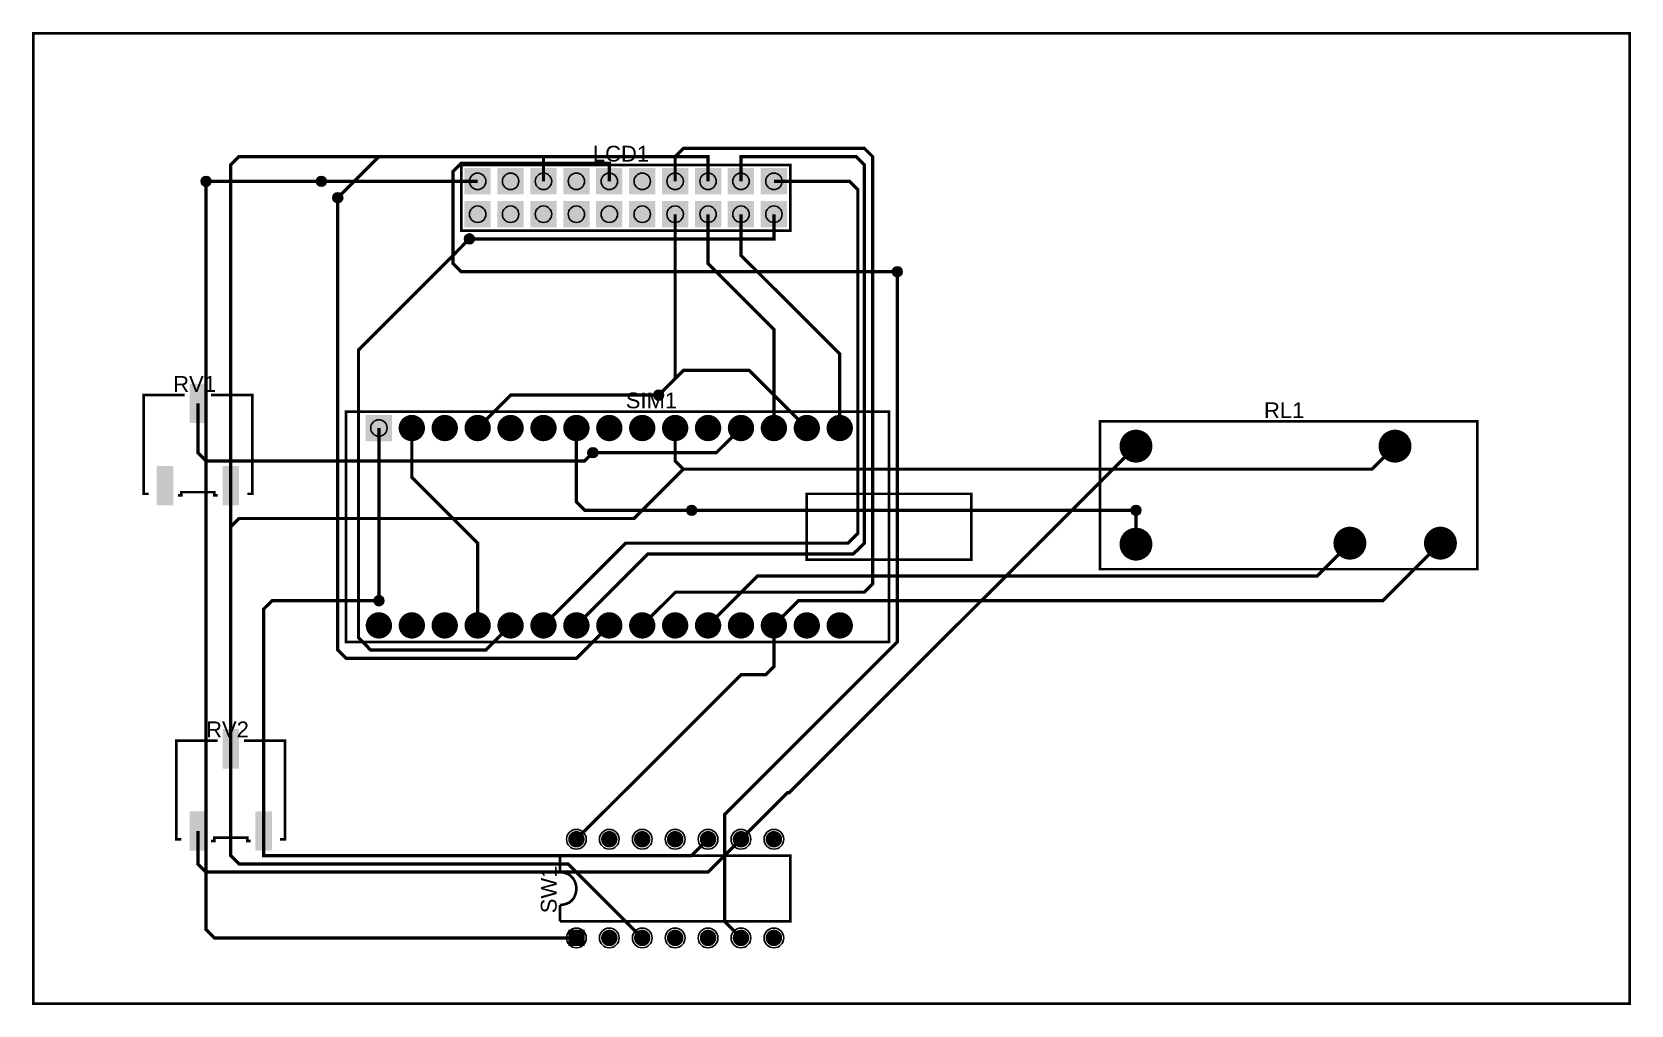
# Model space of a CAD drawing. Extents: x -2.43 to 2.43, y -1.48 to 1.48.
import ezdxf

# ---------------------------------------------------------------- set-up
doc = ezdxf.new("R2010")
doc.units = 0
doc.layers.get('0').update_dxf_attribs({"linetype": 'CONTINUOUS'})

# ---------------------------------------------------------------- blocks, each defined once
blk = doc.blocks.new('EPAD')
at = {"const_width": 0.5}
blk.add_lwpolyline([(-0.25, 0, 1), (0.25, 0, 1)], format="xyb", close=True, dxfattribs=at)
blk = doc.blocks.new('RPAD')
blk.add_trace([(-0.5, -0.5), (-0.5, 0.5), (0.5, -0.5), (0.5, 0.5)])

msp = doc.modelspace()

# ---------------------------------------------------------------- linework, layer by layer
for points, const_width in [([(-2.425, -1.475), (2.425, -1.475), (2.425, 1.475), (-2.425, 1.475), (-2.425, -1.475)], 0.008), ([(-0.575, -0.325), (-0.474, -0.224), (0.1, -0.224), (0.125, -0.199), (0.125, 1.1), (0.1, 1.125), (-0.45, 1.125), (-0.475, 1.1), (-0.475, 1.025)], 0.01), ([(-0.575, -1.275), (-0.8, -1.05), (-1.8, -1.05), (-1.825, -1.025), (-1.825, 1.075), (-1.8, 1.1), (-0.875, 1.1), (-0.875, 1.025)], 0.01), ([(-1.5, 0.975), (-1.375, 1.1), (-0.375, 1.1), (-0.375, 1.025)], 0.01), ([(0.2, 0.75), (-1.125, 0.75), (-1.15, 0.775), (-1.15, 1.055), (-1.125, 1.08), (-0.675, 1.08), (-0.675, 1.025)], 0.01), ([(-1.125, 0.875), (-0.125, 0.875), (-0.125, 1.075), (-1.125, 1.075), (-1.125, 0.875)], 0.008), ([(-0.275, 1.025), (-0.275, 1.1), (0.075, 1.1), (0.1, 1.075), (0.1, -0.075), (0.066, -0.108), (-0.558, -0.108), (-0.775, -0.325)], 0.01), ([(-1.9, 1.025), (-1.55, 1.025)], 0.01), ([(-1.9, 1.025), (-1.9, -1.25), (-1.875, -1.275), (-0.775, -1.275)], 0.01), ([(-1.55, 1.025), (-1.075, 1.025)], 0.01), ([(-0.875, -0.325), (-0.625, -0.075), (0.05, -0.075), (0.08, -0.045), (0.08, 1), (0.055, 1.025), (-0.175, 1.025)], 0.01), ([(-1.5, 0.975), (-1.5, -0.4), (-1.475, -0.425), (-0.775, -0.425), (-0.675, -0.325)], 0.01), ([(-1.1, 0.85), (-0.175, 0.85), (-0.175, 0.925)], 0.01), ([(-0.525, 0.375), (-0.475, 0.425), (-0.475, 0.925)], 0.01), ([(-0.175, 0.275), (-0.175, 0.575), (-0.375, 0.775), (-0.375, 0.925)], 0.01), ([(0.025, 0.275), (0.025, 0.5), (-0.275, 0.8), (-0.275, 0.925)], 0.01), ([(-1.1, 0.85), (-1.437, 0.512), (-1.437, -0.362), (-1.4, -0.4), (-1.05, -0.4), (-0.975, -0.325)], 0.01), ([(0.2, 0.75), (0.2, -0.375), (-0.325, -0.9), (-0.325, -1.225), (-0.275, -1.275)], 0.01), ([(-0.525, 0.375), (-0.45, 0.45), (-0.25, 0.45), (-0.075, 0.275)], 0.01), ([(-2.075, 0.075), (-2.09, 0.075), (-2.09, 0.375), (-1.965, 0.375)], 0.008), ([(-0.725, 0.2), (-0.75, 0.175), (-1.9, 0.175), (-1.925, 0.2), (-1.925, 0.35)], 0.01), ([(-1.885, 0.375), (-1.76, 0.375), (-1.76, 0.075), (-1.775, 0.075)], 0.008), ([(-0.525, 0.375), (-0.975, 0.375), (-1.075, 0.275)], 0.01), ([(-1.475, -0.375), (0.175, -0.375), (0.175, 0.325), (-1.475, 0.325), (-1.475, -0.375)], 0.008), ([(0.816, -0.154), (1.962, -0.154), (1.962, 0.295), (0.816, 0.295), (0.816, -0.154)], 0.008), ([(-1.375, -0.25), (-1.375, 0.275)], 0.01), ([(-1.075, -0.325), (-1.075, -0.075), (-1.275, 0.125), (-1.275, 0.275)], 0.01), ([(-0.425, 0.025), (-0.75, 0.025), (-0.775, 0.05), (-0.775, 0.275)], 0.01), ([(-0.725, 0.2), (-0.35, 0.2), (-0.275, 0.275)], 0.01), ([(-0.45, 0.15), (-0.475, 0.175), (-0.475, 0.275)], 0.01), ([(-0.45, 0.15), (1.642, 0.15), (1.712, 0.22)], 0.01), ([(-0.275, -0.975), (-0.133, -0.833), (-0.128, -0.833), (0.925, 0.22)], 0.01), ([(-0.45, 0.15), (-0.6, 0), (-1.8, 0), (-1.825, -0.025), (-1.825, -0.7)], 0.01), ([(-1.985, 0.07), (-1.975, 0.07), (-1.975, 0.08), (-1.875, 0.08), (-1.875, 0.07), (-1.865, 0.07)], 0.008), ([(-0.075, -0.125), (0.425, -0.125), (0.425, 0.075), (-0.075, 0.075), (-0.075, -0.125)], 0.008), ([(0.925, 0.025), (-0.425, 0.025)], 0.01), ([(0.925, 0.025), (0.925, 0.024), (0.925, -0.078)], 0.01), ([(-0.375, -0.325), (-0.225, -0.175), (1.475, -0.175), (1.575, -0.075)], 0.01), ([(-0.175, -0.325), (-0.1, -0.25), (1.675, -0.25), (1.85, -0.075)], 0.01), ([(-1.725, -0.95), (-1.725, -0.275), (-1.7, -0.25), (-1.375, -0.25)], 0.01), ([(-0.175, -0.325), (-0.175, -0.45), (-0.2, -0.475), (-0.275, -0.475), (-0.775, -0.975)], 0.01), ([(-1.975, -0.975), (-1.99, -0.975), (-1.99, -0.675), (-1.865, -0.675)], 0.008), ([(-1.785, -0.675), (-1.66, -0.675), (-1.66, -0.975), (-1.675, -0.975)], 0.008), ([(-0.275, -0.975), (-0.375, -1.075), (-1.9, -1.075), (-1.925, -1.05), (-1.925, -0.95)], 0.01), ([(-1.885, -0.98), (-1.875, -0.98), (-1.875, -0.97), (-1.775, -0.97), (-1.775, -0.98), (-1.765, -0.98)], 0.008), ([(-1.725, -0.95), (-1.725, -1.025), (-0.425, -1.025), (-0.375, -0.975)], 0.01), ([(-0.825, -1.075), (-0.825, -1.025)], 0.008), ([(-0.825, -1.225), (-0.125, -1.225), (-0.125, -1.025), (-0.825, -1.025)], 0.008), ([(-0.775, -1.125), (-0.776, -1.115), (-0.779, -1.105), (-0.783, -1.097), (-0.789, -1.09), (-0.796, -1.083), (-0.805, -1.079), (-0.815, -1.076), (-0.825, -1.075)], 0.008), ([(-0.775, -1.125), (-0.776, -1.135), (-0.779, -1.145), (-0.783, -1.154), (-0.789, -1.161), (-0.796, -1.167), (-0.805, -1.171), (-0.815, -1.174), (-0.825, -1.175)], 0.008), ([(-0.825, -1.225), (-0.825, -1.175)], 0.008)]:
    msp.add_lwpolyline(points, dxfattribs=dict(const_width=const_width))
for centre, radius in [((-1.9, 1.025), 0.015), ((-1.55, 1.025), 0.015), ((-1.075, 1.025), 0.025), ((-0.975, 1.025), 0.025), ((-0.875, 1.025), 0.025), ((-0.775, 1.025), 0.025), ((-0.675, 1.025), 0.025), ((-0.575, 1.025), 0.025), ((-0.475, 1.025), 0.025), ((-0.375, 1.025), 0.025), ((-0.275, 1.025), 0.025), ((-0.175, 1.025), 0.025), ((-1.5, 0.975), 0.015), ((-1.075, 0.925), 0.025), ((-0.975, 0.925), 0.025), ((-0.875, 0.925), 0.025), ((-0.775, 0.925), 0.025), ((-0.675, 0.925), 0.025), ((-0.575, 0.925), 0.025), ((-0.475, 0.925), 0.025), ((-0.375, 0.925), 0.025), ((-0.275, 0.925), 0.025), ((-0.175, 0.925), 0.025), ((-1.1, 0.85), 0.015), ((0.2, 0.75), 0.015), ((-0.525, 0.375), 0.015), ((-1.375, 0.275), 0.025), ((-1.275, 0.275), 0.025), ((-1.175, 0.275), 0.025), ((-1.075, 0.275), 0.025), ((-0.975, 0.275), 0.025), ((-0.875, 0.275), 0.025), ((-0.775, 0.275), 0.025), ((-0.675, 0.275), 0.025), ((-0.575, 0.275), 0.025), ((-0.475, 0.275), 0.025), ((-0.375, 0.275), 0.025), ((-0.275, 0.275), 0.025), ((-0.175, 0.275), 0.025), ((-0.075, 0.275), 0.025), ((0.025, 0.275), 0.025), ((0.925, 0.22), 0.03), ((1.712, 0.22), 0.03), ((-0.725, 0.2), 0.015), ((-0.425, 0.025), 0.015), ((0.925, 0.025), 0.015), ((0.925, -0.078), 0.03), ((1.575, -0.075), 0.03), ((1.85, -0.075), 0.03), ((-1.375, -0.25), 0.015), ((-1.375, -0.325), 0.025), ((-1.275, -0.325), 0.025), ((-1.175, -0.325), 0.025), ((-1.075, -0.325), 0.025), ((-0.975, -0.325), 0.025), ((-0.875, -0.325), 0.025), ((-0.775, -0.325), 0.025), ((-0.675, -0.325), 0.025), ((-0.575, -0.325), 0.025), ((-0.475, -0.325), 0.025), ((-0.375, -0.325), 0.025), ((-0.275, -0.325), 0.025), ((-0.175, -0.325), 0.025), ((-0.075, -0.325), 0.025), ((0.025, -0.325), 0.025), ((-0.775, -0.975), 0.03), ((-0.675, -0.975), 0.03), ((-0.575, -0.975), 0.03), ((-0.475, -0.975), 0.03), ((-0.375, -0.975), 0.03), ((-0.275, -0.975), 0.03), ((-0.175, -0.975), 0.03), ((-0.775, -1.275), 0.03), ((-0.675, -1.275), 0.03), ((-0.575, -1.275), 0.03), ((-0.475, -1.275), 0.03), ((-0.375, -1.275), 0.03), ((-0.275, -1.275), 0.03), ((-0.175, -1.275), 0.03)]:
    msp.add_circle(centre, radius)

# ---------------------------------------------------------------- block references
for name, p, xscale, yscale in [('EPAD', (-1.9, 1.025), 0.03, 0.03), ('EPAD', (-1.55, 1.025), 0.03, 0.03), ('RPAD', (-1.075, 1.025), 0.08, 0.08), ('RPAD', (-0.975, 1.025), 0.08, 0.08), ('RPAD', (-0.875, 1.025), 0.08, 0.08), ('RPAD', (-0.775, 1.025), 0.08, 0.08), ('RPAD', (-0.675, 1.025), 0.08, 0.08), ('RPAD', (-0.575, 1.025), 0.08, 0.08), ('RPAD', (-0.475, 1.025), 0.08, 0.08), ('RPAD', (-0.375, 1.025), 0.08, 0.08), ('RPAD', (-0.275, 1.025), 0.08, 0.08), ('RPAD', (-0.175, 1.025), 0.08, 0.08), ('EPAD', (-1.5, 0.975), 0.03, 0.03), ('RPAD', (-1.075, 0.925), 0.08, 0.08), ('RPAD', (-0.975, 0.925), 0.08, 0.08), ('RPAD', (-0.875, 0.925), 0.08, 0.08), ('RPAD', (-0.775, 0.925), 0.08, 0.08), ('RPAD', (-0.675, 0.925), 0.08, 0.08), ('RPAD', (-0.575, 0.925), 0.08, 0.08), ('RPAD', (-0.475, 0.925), 0.08, 0.08), ('RPAD', (-0.375, 0.925), 0.08, 0.08), ('RPAD', (-0.275, 0.925), 0.08, 0.08), ('RPAD', (-0.175, 0.925), 0.08, 0.08), ('EPAD', (-1.1, 0.85), 0.03, 0.03), ('EPAD', (0.2, 0.75), 0.03, 0.03), ('RPAD', (-1.925, 0.35), 0.05, 0.12), ('EPAD', (-0.525, 0.375), 0.03, 0.03), ('RPAD', (-1.375, 0.275), 0.08, 0.08), ('EPAD', (-1.275, 0.275), 0.08, 0.08), ('EPAD', (-1.175, 0.275), 0.08, 0.08), ('EPAD', (-1.075, 0.275), 0.08, 0.08), ('EPAD', (-0.975, 0.275), 0.08, 0.08), ('EPAD', (-0.875, 0.275), 0.08, 0.08), ('EPAD', (-0.775, 0.275), 0.08, 0.08), ('EPAD', (-0.675, 0.275), 0.08, 0.08), ('EPAD', (-0.575, 0.275), 0.08, 0.08), ('EPAD', (-0.475, 0.275), 0.08, 0.08), ('EPAD', (-0.375, 0.275), 0.08, 0.08), ('EPAD', (-0.275, 0.275), 0.08, 0.08), ('EPAD', (-0.175, 0.275), 0.08, 0.08), ('EPAD', (-0.075, 0.275), 0.08, 0.08), ('EPAD', (0.025, 0.275), 0.08, 0.08), ('EPAD', (0.925, 0.22), 0.1, 0.1), ('EPAD', (1.712, 0.22), 0.1, 0.1), ('EPAD', (-0.725, 0.2), 0.03, 0.03), ('RPAD', (-2.025, 0.1), 0.05, 0.12), ('RPAD', (-1.825, 0.1), 0.05, 0.12), ('EPAD', (-0.425, 0.025), 0.03, 0.03), ('EPAD', (0.925, 0.025), 0.03, 0.03), ('EPAD', (0.925, -0.078), 0.1, 0.1), ('EPAD', (1.575, -0.075), 0.1, 0.1), ('EPAD', (1.85, -0.075), 0.1, 0.1), ('EPAD', (-1.375, -0.25), 0.03, 0.03), ('EPAD', (-1.375, -0.325), 0.08, 0.08), ('EPAD', (-1.275, -0.325), 0.08, 0.08), ('EPAD', (-1.175, -0.325), 0.08, 0.08), ('EPAD', (-1.075, -0.325), 0.08, 0.08), ('EPAD', (-0.975, -0.325), 0.08, 0.08), ('EPAD', (-0.875, -0.325), 0.08, 0.08), ('EPAD', (-0.775, -0.325), 0.08, 0.08), ('EPAD', (-0.675, -0.325), 0.08, 0.08), ('EPAD', (-0.575, -0.325), 0.08, 0.08), ('EPAD', (-0.475, -0.325), 0.08, 0.08), ('EPAD', (-0.375, -0.325), 0.08, 0.08), ('EPAD', (-0.275, -0.325), 0.08, 0.08), ('EPAD', (-0.175, -0.325), 0.08, 0.08), ('EPAD', (-0.075, -0.325), 0.08, 0.08), ('EPAD', (0.025, -0.325), 0.08, 0.08), ('RPAD', (-1.825, -0.7), 0.05, 0.12), ('RPAD', (-1.925, -0.95), 0.05, 0.12), ('RPAD', (-1.725, -0.95), 0.05, 0.12), ('EPAD', (-0.775, -0.975), 0.05, 0.05), ('EPAD', (-0.675, -0.975), 0.05, 0.05), ('EPAD', (-0.575, -0.975), 0.05, 0.05), ('EPAD', (-0.475, -0.975), 0.05, 0.05), ('EPAD', (-0.375, -0.975), 0.05, 0.05), ('EPAD', (-0.275, -0.975), 0.05, 0.05), ('EPAD', (-0.175, -0.975), 0.05, 0.05), ('RPAD', (-0.775, -1.275), 0.05, 0.05), ('EPAD', (-0.675, -1.275), 0.05, 0.05), ('EPAD', (-0.575, -1.275), 0.05, 0.05), ('EPAD', (-0.475, -1.275), 0.05, 0.05), ('EPAD', (-0.375, -1.275), 0.05, 0.05), ('EPAD', (-0.275, -1.275), 0.05, 0.05), ('EPAD', (-0.175, -1.275), 0.05, 0.05)]:
    msp.add_blockref(name, p, dxfattribs=dict(xscale=xscale, yscale=yscale))

# ---------------------------------------------------------------- texts
at = {"layer": '12632256', "width": 1.041667}
for s, p in [('LCD1', (-0.725, 1.085)), ('RV1', (-2, 0.385)), ('SIM1', (-0.625, 0.335)), ('RL1', (1.314, 0.305)), ('RV2', (-1.9, -0.665))]:
    msp.add_text(s, height=0.048, dxfattribs=at).set_placement(p)
msp.add_text('SW1', height=0.048, rotation=90, dxfattribs=at).set_placement((-0.835, -1.2))

doc.saveas('drawing.dxf')
